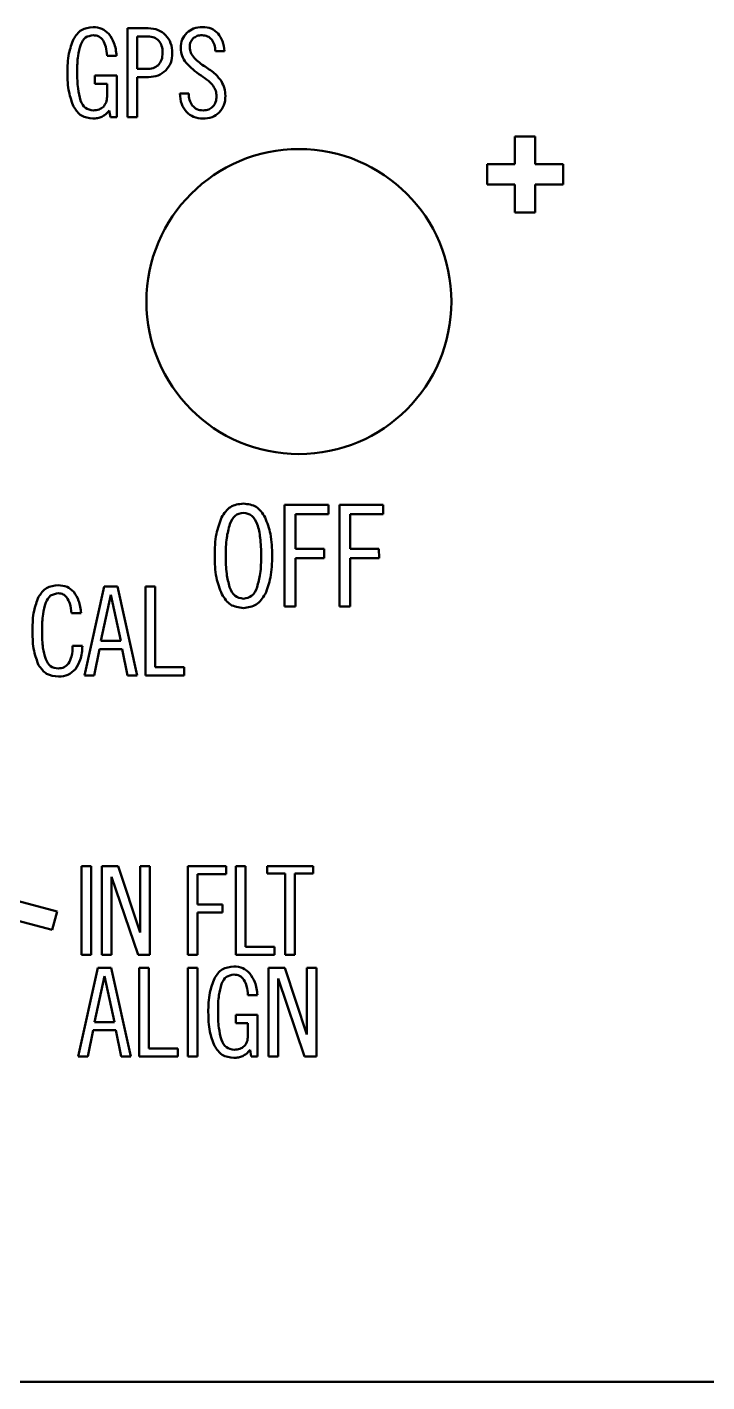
# Model space of a CAD drawing. Header units: millimetres. Extents: x 166 to 310, y 114 to 207.
# Drawn here: x 218.3 to 245.1, y 114.5 to 167.8 of the extents above; entities that cross this region are included whole.
import ezdxf

# ---------------------------------------------------------------- set-up
doc = ezdxf.new("R2010")
doc.units = ezdxf.units.MM
doc.header["$LTSCALE"] = 0.75
doc.layers.add('Visible', color=7, linetype='Continuous', lineweight=50)

msp = doc.modelspace()

# ---------------------------------------------------------------- linework, layer by layer
at = {"layer": 'Visible', "extrusion": (-1e-16, -1, 0)}
for p, q in [((222.289, 164.219), (222.289, 167.719)), ((222.289, 167.719), (223.104, 167.719)), ((222.668, 167.399), (222.668, 166.119)), ((223.094, 167.399), (222.668, 167.399)), ((221.858, 166.642), (221.48, 166.642)), ((226.1, 166.817), (225.746, 166.817)), ((220.307, 166.046), (220.307, 165.988)), ((221.005, 165.857), (221.863, 165.857)), ((221.005, 165.537), (221.005, 165.857)), ((221.863, 165.857), (221.863, 164.219)), ((222.668, 166.119), (223.017, 166.119)), ((223.114, 165.799), (222.668, 165.799)), ((222.668, 165.799), (222.668, 164.219)), ((221.48, 165.537), (221.005, 165.537)), ((221.48, 165.028), (221.48, 165.537)), ((224.345, 165.159), (224.694, 165.159)), ((221.616, 164.219), (221.567, 164.48)), ((221.863, 164.219), (221.616, 164.219)), ((222.668, 164.219), (222.289, 164.219)), ((237.531, 162.369), (237.531, 163.469)), ((237.531, 163.469), (238.331, 163.469)), ((238.331, 163.469), (238.331, 162.369)), ((236.431, 161.569), (236.431, 162.369)), ((236.431, 162.369), (237.531, 162.369)), ((238.331, 162.369), (239.431, 162.369)), ((239.431, 162.369), (239.431, 161.569)), ((237.531, 161.569), (236.431, 161.569)), ((237.531, 160.469), (237.531, 161.569)), ((238.331, 161.569), (238.331, 160.469)), ((239.431, 161.569), (238.331, 161.569)), ((238.331, 160.469), (237.531, 160.469)), ((228.466, 148.969), (230.189, 148.969)), ((228.466, 144.969), (228.466, 148.969)), ((230.189, 148.969), (230.189, 148.603)), ((230.621, 148.969), (232.344, 148.969)), ((230.621, 144.969), (230.621, 148.969)), ((232.344, 148.969), (232.344, 148.603)), ((230.189, 148.603), (228.898, 148.603)), ((228.898, 148.603), (228.898, 147.24)), ((232.344, 148.603), (231.053, 148.603)), ((231.053, 148.603), (231.053, 147.24)), ((228.898, 147.24), (230.023, 147.24)), ((230.023, 147.24), (230.028, 146.874)), ((231.053, 147.24), (232.178, 147.24)), ((232.178, 147.24), (232.184, 146.874)), ((230.028, 146.874), (228.898, 146.874)), ((228.898, 146.874), (228.898, 144.969)), ((232.184, 146.874), (231.053, 146.874)), ((231.053, 146.874), (231.053, 144.969)), ((220.598, 142.263), (221.371, 145.763)), ((221.371, 145.763), (221.894, 145.763)), ((221.894, 145.763), (222.668, 142.262)), ((222.998, 142.262), (222.999, 145.762)), ((222.999, 145.762), (223.377, 145.762)), ((223.377, 145.762), (223.376, 142.582)), ((221.632, 145.428), (221.239, 143.62)), ((222.024, 143.62), (221.632, 145.428)), ((220.459, 144.707), (220.081, 144.707)), ((228.898, 144.969), (228.466, 144.969)), ((231.053, 144.969), (230.621, 144.969)), ((218.548, 143.971), (218.548, 144.058)), ((218.927, 144.058), (218.926, 143.941)), ((220.128, 143.427), (220.511, 143.427)), ((221.239, 143.62), (222.024, 143.62)), ((221.185, 143.3), (220.976, 142.263)), ((222.077, 143.3), (221.185, 143.3)), ((222.285, 142.263), (222.077, 143.3)), ((223.376, 142.582), (224.515, 142.582)), ((224.515, 142.582), (224.515, 142.262)), ((220.976, 142.263), (220.598, 142.263)), ((222.668, 142.262), (222.285, 142.263)), ((224.515, 142.262), (222.998, 142.262)), ((220.475, 134.764), (220.853, 134.764)), ((220.475, 131.264), (220.475, 134.764)), ((220.853, 134.764), (220.853, 131.264)), ((221.279, 131.264), (221.279, 134.764)), ((221.279, 134.764), (221.919, 134.764)), ((222.705, 131.264), (221.657, 134.338)), ((221.657, 134.338), (221.657, 131.264)), ((221.919, 134.764), (222.787, 132.142)), ((222.787, 134.764), (223.165, 134.764)), ((222.787, 132.142), (222.787, 134.764)), ((223.165, 134.764), (223.165, 131.264)), ((224.663, 134.764), (226.171, 134.764)), ((224.663, 131.264), (224.663, 134.764)), ((226.171, 134.445), (225.041, 134.445)), ((225.041, 134.445), (225.041, 133.252)), ((226.171, 134.764), (226.171, 134.445)), ((226.549, 131.264), (226.549, 134.764)), ((226.549, 134.764), (226.927, 134.764)), ((226.927, 134.764), (226.927, 131.584)), ((227.78, 134.764), (229.588, 134.764)), ((227.78, 134.469), (227.78, 134.764)), ((228.493, 134.469), (227.78, 134.469)), ((228.493, 131.264), (228.493, 134.469)), ((229.588, 134.469), (228.871, 134.469)), ((228.871, 134.469), (228.871, 131.264)), ((229.588, 134.764), (229.588, 134.469)), ((217.197, 133.597), (219.521, 132.974)), ((225.041, 133.252), (226.025, 133.252)), ((226.025, 133.252), (226.03, 132.932)), ((219.327, 132.25), (217.003, 132.872)), ((219.521, 132.974), (219.327, 132.25)), ((226.03, 132.932), (225.041, 132.932)), ((225.041, 132.932), (225.041, 131.264)), ((220.853, 131.264), (220.475, 131.264)), ((221.657, 131.264), (221.279, 131.264)), ((223.165, 131.264), (222.705, 131.264)), ((225.041, 131.264), (224.663, 131.264)), ((228.066, 131.264), (226.549, 131.264)), ((226.927, 131.584), (228.066, 131.584)), ((228.066, 131.584), (228.066, 131.264)), ((228.871, 131.264), (228.493, 131.264)), ((220.346, 127.264), (221.117, 130.764)), ((221.117, 130.764), (221.641, 130.764)), ((221.641, 130.764), (222.416, 127.264)), ((222.746, 127.264), (222.746, 130.764)), ((222.746, 130.764), (223.124, 130.764)), ((223.124, 130.764), (223.124, 127.584)), ((224.661, 130.764), (225.039, 130.764)), ((224.661, 127.264), (224.661, 130.764)), ((225.039, 130.764), (225.039, 127.264)), ((227.831, 127.264), (227.831, 130.764)), ((227.831, 130.764), (228.471, 130.764)), ((228.471, 130.764), (229.339, 128.142)), ((229.339, 130.764), (229.717, 130.764)), ((229.339, 128.142), (229.339, 130.764)), ((229.717, 130.764), (229.717, 127.264)), ((221.379, 130.43), (220.986, 128.622)), ((221.771, 128.622), (221.379, 130.43)), ((229.256, 127.264), (228.209, 130.338)), ((228.209, 130.338), (228.209, 127.264)), ((227.4, 129.688), (227.021, 129.688)), ((225.848, 129.092), (225.848, 129.034)), ((220.986, 128.622), (221.771, 128.622)), ((226.546, 128.903), (227.404, 128.903)), ((226.546, 128.583), (226.546, 128.903)), ((227.021, 128.583), (226.546, 128.583)), ((227.021, 128.074), (227.021, 128.583)), ((227.404, 128.903), (227.404, 127.264)), ((220.933, 128.302), (220.724, 127.264)), ((221.825, 128.302), (220.933, 128.302)), ((222.033, 127.264), (221.825, 128.302)), ((223.124, 127.584), (224.263, 127.584)), ((224.263, 127.584), (224.263, 127.264)), ((227.157, 127.264), (227.109, 127.526)), ((220.724, 127.264), (220.346, 127.264)), ((222.416, 127.264), (222.033, 127.264)), ((224.263, 127.264), (222.746, 127.264)), ((225.039, 127.264), (224.661, 127.264)), ((227.404, 127.264), (227.157, 127.264)), ((228.209, 127.264), (227.831, 127.264)), ((229.717, 127.264), (229.256, 127.264)), ((177.031, 114.469), (299.031, 114.469))]:
    msp.add_line(p, q, dxfattribs=at)
at = {"layer": 'Visible', "extrusion": (0, 0, -1)}
msp.add_circle((-229.031, 156.969), 6, dxfattribs=at)
at = {"layer": 'Visible'}
for centre, radius, start, end in [((226.557, 168.08), 2.607, 221.0982, 238.0902), ((226.514, 168.12), 2.239, 224.5088, 238.4899), ((223.636, 163.483), 2.839, 49.7801, 57.0938), ((224.681, 164.703), 1.233, 37.5738, 50.2644), ((224.807, 147.367), 2.718, 6.5012, 18.053), ((221.842, 147.01), 5.704, 359.5875, 6.6975)]:
    msp.add_arc(centre, radius, start, end, dxfattribs=at)
for points, knots in [([(220.161, 167.297), (220.253, 167.434), (220.438, 167.709), (220.767, 167.748), (220.932, 167.767)], [-0.09446313, -0.09446313, -0.09446313, -0.09446313, -0.04741193, 0, 0, 0, 0]), ([(220.932, 167.447), (220.824, 167.43), (220.599, 167.393), (220.499, 167.186), (220.447, 167.079)], [-0.06445223, -0.06445223, -0.06445223, -0.06445223, -0.03348036, 0, 0, 0, 0]), ([(220.932, 167.767), (221.053, 167.756), (221.292, 167.735), (221.47, 167.575), (221.557, 167.496)], [-0.06985798, -0.06985798, -0.06985798, -0.06985798, -0.03442021, 0, 0, 0, 0]), ([(221.325, 167.244), (221.273, 167.303), (221.169, 167.422), (221.011, 167.439), (220.932, 167.447)], [-0.04572738, -0.04572738, -0.04572738, -0.04572738, -0.02299088, 0, 0, 0, 0]), ([(221.557, 167.496), (221.631, 167.382), (221.8, 167.124), (221.837, 166.816), (221.858, 166.642)], [-0.09152748, -0.09152748, -0.09152748, -0.09152748, -0.05148155, 0, 0, 0, 0]), ([(223.521, 167.229), (223.462, 167.278), (223.339, 167.382), (223.178, 167.393), (223.094, 167.399)], [-0.04699547, -0.04699547, -0.04699547, -0.04699547, -0.02460658, 0, 0, 0, 0]), ([(223.104, 167.719), (223.238, 167.71), (223.495, 167.693), (223.693, 167.53), (223.787, 167.452)], [-0.07502793, -0.07502793, -0.07502793, -0.07502793, -0.03579754, 0, 0, 0, 0]), ([(223.787, 167.452), (223.864, 167.352), (224.023, 167.143), (224.04, 166.881), (224.049, 166.744)], [-0.07696682, -0.07696682, -0.07696682, -0.07696682, -0.04004666, 0, 0, 0, 0]), ([(224.384, 166.943), (224.392, 167.06), (224.408, 167.285), (224.55, 167.46), (224.618, 167.544)], [-0.06592894, -0.06592894, -0.06592894, -0.06592894, -0.03173217, 0, 0, 0, 0]), ([(224.618, 167.544), (224.704, 167.609), (224.886, 167.747), (225.115, 167.76), (225.237, 167.767)], [-0.0671165, -0.0671165, -0.0671165, -0.0671165, -0.03554365, 0, 0, 0, 0]), ([(225.222, 167.447), (225.154, 167.443), (225.025, 167.436), (224.919, 167.361), (224.868, 167.326)], [-0.0380691, -0.0380691, -0.0380691, -0.0380691, -0.01808393, 0, 0, 0, 0]), ([(225.6, 167.273), (225.549, 167.323), (225.444, 167.427), (225.297, 167.44), (225.222, 167.447)], [-0.0428181, -0.0428181, -0.0428181, -0.0428181, -0.02177127, 0, 0, 0, 0]), ([(225.237, 167.767), (225.357, 167.758), (225.587, 167.742), (225.763, 167.592), (225.848, 167.52)], [-0.06744469, -0.06744469, -0.06744469, -0.06744469, -0.03247579, 0, 0, 0, 0]), ([(225.848, 167.52), (225.916, 167.421), (226.063, 167.21), (226.087, 166.953), (226.1, 166.817)], [-0.07581333, -0.07581333, -0.07581333, -0.07581333, -0.04029109, 0, 0, 0, 0]), ([(219.924, 165.964), (219.928, 166.222), (219.935, 166.68), (220.092, 167.109), (220.161, 167.297)], [-0.136267, -0.136267, -0.136267, -0.136267, -0.0595652, 0, 0, 0, 0]), ([(220.447, 167.079), (220.407, 166.93), (220.314, 166.593), (220.309, 166.243), (220.307, 166.046)], [-0.1045864, -0.1045864, -0.1045864, -0.1045864, -0.0586407, 0, 0, 0, 0]), ([(221.48, 166.642), (221.472, 166.76), (221.457, 166.971), (221.365, 167.16), (221.325, 167.244)], [-0.06259235, -0.06259235, -0.06259235, -0.06259235, -0.02759435, 0, 0, 0, 0]), ([(223.666, 166.759), (223.662, 166.851), (223.655, 167.021), (223.563, 167.163), (223.521, 167.229)], [-0.05001976, -0.05001976, -0.05001976, -0.05001976, -0.02299088, 0, 0, 0, 0]), ([(224.592, 166.366), (224.531, 166.453), (224.41, 166.627), (224.392, 166.838), (224.384, 166.943)], [-0.06232278, -0.06232278, -0.06232278, -0.06232278, -0.03110105, 0, 0, 0, 0]), ([(224.868, 167.326), (224.829, 167.28), (224.745, 167.182), (224.737, 167.054), (224.733, 166.987)], [-0.03743718, -0.03743718, -0.03743718, -0.03743718, -0.01968526, 0, 0, 0, 0]), ([(224.733, 166.987), (224.741, 166.905), (224.757, 166.741), (224.863, 166.614), (224.917, 166.55)], [-0.04836274, -0.04836274, -0.04836274, -0.04836274, -0.02440487, 0, 0, 0, 0]), ([(225.746, 166.817), (225.74, 166.904), (225.729, 167.069), (225.642, 167.207), (225.6, 167.273)], [-0.04851367, -0.04851367, -0.04851367, -0.04851367, -0.02276975, 0, 0, 0, 0]), ([(223.501, 166.274), (223.549, 166.339), (223.656, 166.482), (223.662, 166.661), (223.666, 166.759)], [-0.05226857, -0.05226857, -0.05226857, -0.05226857, -0.02865652, 0, 0, 0, 0]), ([(224.049, 166.744), (224.04, 166.613), (224.022, 166.359), (223.867, 166.158), (223.792, 166.061)], [-0.07448146, -0.07448146, -0.07448146, -0.07448146, -0.03600867, 0, 0, 0, 0]), ([(220.166, 164.64), (220.096, 164.828), (219.936, 165.253), (219.928, 165.709), (219.924, 165.964)], [-0.1354197, -0.1354197, -0.1354197, -0.1354197, -0.0757448, 0, 0, 0, 0]), ([(220.307, 165.988), (220.308, 165.773), (220.311, 165.398), (220.4, 165.034), (220.438, 164.878)], [-0.1121108, -0.1121108, -0.1121108, -0.1121108, -0.0479173, 0, 0, 0, 0]), ([(223.017, 166.119), (223.114, 166.122), (223.29, 166.129), (223.436, 166.229), (223.501, 166.274)], [-0.05183232, -0.05183232, -0.05183232, -0.05183232, -0.02344978, 0, 0, 0, 0]), ([(223.792, 166.061), (223.696, 165.984), (223.498, 165.826), (223.245, 165.808), (223.114, 165.799)], [-0.07427336, -0.07427336, -0.07427336, -0.07427336, -0.03837379, 0, 0, 0, 0]), ([(225.344, 166.211), (225.486, 166.118), (225.73, 165.959), (225.909, 165.73), (225.983, 165.634)], [-0.08667674, -0.08667674, -0.08667674, -0.08667674, -0.03618828, 0, 0, 0, 0]), ([(225.789, 165.048), (225.784, 165.12), (225.773, 165.267), (225.697, 165.392), (225.659, 165.455)], [-0.04331291, -0.04331291, -0.04331291, -0.04331291, -0.02173374, 0, 0, 0, 0]), ([(225.983, 165.634), (226.029, 165.543), (226.118, 165.362), (226.132, 165.162), (226.139, 165.062)], [-0.05978809, -0.05978809, -0.05978809, -0.05978809, -0.02958355, 0, 0, 0, 0]), ([(220.438, 164.878), (220.491, 164.765), (220.594, 164.548), (220.829, 164.509), (220.942, 164.49)], [-0.06736518, -0.06736518, -0.06736518, -0.06736518, -0.03227328, 0, 0, 0, 0]), ([(221.339, 164.631), (221.38, 164.687), (221.467, 164.805), (221.475, 164.951), (221.48, 165.028)], [-0.04296374, -0.04296374, -0.04296374, -0.04296374, -0.02257443, 0, 0, 0, 0]), ([(224.607, 164.427), (224.534, 164.526), (224.375, 164.743), (224.355, 165.013), (224.345, 165.159)], [-0.07914426, -0.07914426, -0.07914426, -0.07914426, -0.0429162, 0, 0, 0, 0]), ([(224.694, 165.159), (224.699, 165.071), (224.709, 164.902), (224.794, 164.755), (224.835, 164.684)], [-0.05016063, -0.05016063, -0.05016063, -0.05016063, -0.02422884, 0, 0, 0, 0]), ([(225.649, 164.64), (225.69, 164.698), (225.776, 164.82), (225.785, 164.969), (225.789, 165.048)], [-0.04385912, -0.04385912, -0.04385912, -0.04385912, -0.02305341, 0, 0, 0, 0]), ([(226.139, 165.062), (226.131, 164.933), (226.117, 164.69), (225.969, 164.498), (225.899, 164.408)], [-0.07114438, -0.07114438, -0.07114438, -0.07114438, -0.03346056, 0, 0, 0, 0]), ([(220.927, 164.17), (220.765, 164.19), (220.439, 164.229), (220.257, 164.503), (220.166, 164.64)], [-0.09359894, -0.09359894, -0.09359894, -0.09359894, -0.04689111, 0, 0, 0, 0]), ([(221.276, 164.243), (221.222, 164.222), (221.11, 164.178), (220.989, 164.173), (220.927, 164.17)], [-0.03587133, -0.03587133, -0.03587133, -0.03587133, -0.01851052, 0, 0, 0, 0]), ([(220.942, 164.49), (221.021, 164.494), (221.168, 164.501), (221.285, 164.59), (221.339, 164.631)], [-0.04302937, -0.04302937, -0.04302937, -0.04302937, -0.01997596, 0, 0, 0, 0]), ([(221.567, 164.48), (221.521, 164.428), (221.438, 164.332), (221.327, 164.271), (221.276, 164.243)], [-0.03780242, -0.03780242, -0.03780242, -0.03780242, -0.01714972, 0, 0, 0, 0]), ([(225.247, 164.17), (225.122, 164.179), (224.881, 164.197), (224.696, 164.352), (224.607, 164.427)], [-0.07052879, -0.07052879, -0.07052879, -0.07052879, -0.03408571, 0, 0, 0, 0]), ([(224.835, 164.684), (224.891, 164.627), (225.012, 164.508), (225.181, 164.496), (225.271, 164.49)], [-0.04918776, -0.04918776, -0.04918776, -0.04918776, -0.02590768, 0, 0, 0, 0]), ([(225.899, 164.408), (225.808, 164.338), (225.616, 164.192), (225.374, 164.178), (225.247, 164.17)], [-0.07086985, -0.07086985, -0.07086985, -0.07086985, -0.03739248, 0, 0, 0, 0]), ([(225.271, 164.49), (225.346, 164.495), (225.489, 164.504), (225.597, 164.597), (225.649, 164.64)], [-0.04166426, -0.04166426, -0.04166426, -0.04166426, -0.01976757, 0, 0, 0, 0]), ([(225.99, 148.476), (226.092, 148.635), (226.294, 148.951), (226.665, 149), (226.848, 149.024)], [-0.1066855, -0.1066855, -0.1066855, -0.1066855, -0.052648, 0, 0, 0, 0]), ([(226.848, 149.024), (227.029, 149), (227.396, 148.951), (227.598, 148.639), (227.702, 148.481)], [-0.1057557, -0.1057557, -0.1057557, -0.1057557, -0.0538124, 0, 0, 0, 0]), ([(225.718, 146.969), (225.723, 147.259), (225.731, 147.778), (225.911, 148.263), (225.99, 148.476)], [-0.1540946, -0.1540946, -0.1540946, -0.1540946, -0.0676781, 0, 0, 0, 0]), ([(226.311, 148.21), (226.264, 148.031), (226.158, 147.625), (226.153, 147.205), (226.15, 146.969)], [-0.1255487, -0.1255487, -0.1255487, -0.1255487, -0.0704747, 0, 0, 0, 0]), ([(226.848, 148.658), (226.729, 148.635), (226.471, 148.584), (226.367, 148.34), (226.311, 148.21)], [-0.07419985, -0.07419985, -0.07419985, -0.07419985, -0.03977217, 0, 0, 0, 0]), ([(227.391, 148.21), (227.334, 148.34), (227.227, 148.584), (226.968, 148.635), (226.848, 148.658)], [-0.07455378, -0.07455378, -0.07455378, -0.07455378, -0.03455867, 0, 0, 0, 0]), ([(227.702, 148.481), (227.782, 148.265), (227.963, 147.778), (227.973, 147.258), (227.979, 146.969)], [-0.1547411, -0.1547411, -0.1547411, -0.1547411, -0.0860133, 0, 0, 0, 0]), ([(225.995, 145.456), (225.915, 145.672), (225.733, 146.159), (225.724, 146.679), (225.718, 146.969)], [-0.1547411, -0.1547411, -0.1547411, -0.1547411, -0.0860133, 0, 0, 0, 0]), ([(226.15, 146.969), (226.153, 146.731), (226.157, 146.311), (226.26, 145.904), (226.305, 145.728)], [-0.1254633, -0.1254633, -0.1254633, -0.1254633, -0.0544432, 0, 0, 0, 0]), ([(227.386, 145.728), (227.432, 145.906), (227.539, 146.312), (227.544, 146.733), (227.546, 146.969)], [-0.1255487, -0.1255487, -0.1255487, -0.1255487, -0.0704747, 0, 0, 0, 0]), ([(227.979, 146.969), (227.973, 146.681), (227.964, 146.163), (227.786, 145.677), (227.707, 145.462)], [-0.1540591, -0.1540591, -0.1540591, -0.1540591, -0.0684711, 0, 0, 0, 0]), ([(218.787, 145.352), (218.88, 145.486), (219.067, 145.756), (219.393, 145.794), (219.558, 145.812)], [-0.09378867, -0.09378867, -0.09378867, -0.09378867, -0.04711733, 0, 0, 0, 0]), ([(219.558, 145.812), (219.679, 145.802), (219.916, 145.783), (220.092, 145.623), (220.178, 145.545)], [-0.06925043, -0.06925043, -0.06925043, -0.06925043, -0.03371663, 0, 0, 0, 0]), ([(220.178, 145.545), (220.248, 145.434), (220.41, 145.179), (220.441, 144.877), (220.459, 144.707)], [-0.08950681, -0.08950681, -0.08950681, -0.08950681, -0.05046049, 0, 0, 0, 0]), ([(226.305, 145.728), (226.362, 145.597), (226.468, 145.352), (226.727, 145.302), (226.848, 145.279)], [-0.07466692, -0.07466692, -0.07466692, -0.07466692, -0.03482079, 0, 0, 0, 0]), ([(226.848, 145.279), (226.967, 145.303), (227.223, 145.354), (227.329, 145.597), (227.386, 145.728)], [-0.07408637, -0.07408637, -0.07408637, -0.07408637, -0.03992044, 0, 0, 0, 0]), ([(218.548, 144.058), (218.552, 144.309), (218.56, 144.754), (218.717, 145.17), (218.787, 145.352)], [-0.1324755, -0.1324755, -0.1324755, -0.1324755, -0.0579484, 0, 0, 0, 0]), ([(219.068, 145.124), (219.027, 144.973), (218.932, 144.624), (218.929, 144.263), (218.927, 144.058)], [-0.1079531, -0.1079531, -0.1079531, -0.1079531, -0.0611814, 0, 0, 0, 0]), ([(219.577, 145.492), (219.462, 145.476), (219.228, 145.443), (219.122, 145.232), (219.068, 145.124)], [-0.06653817, -0.06653817, -0.06653817, -0.06653817, -0.03382623, 0, 0, 0, 0]), ([(219.901, 145.327), (219.855, 145.375), (219.766, 145.468), (219.638, 145.485), (219.577, 145.492)], [-0.03741454, -0.03741454, -0.03741454, -0.03741454, -0.01804934, 0, 0, 0, 0]), ([(220.081, 144.707), (220.067, 144.837), (220.044, 145.056), (219.942, 145.25), (219.901, 145.327)], [-0.06510321, -0.06510321, -0.06510321, -0.06510321, -0.02618879, 0, 0, 0, 0]), ([(226.848, 144.913), (226.666, 144.937), (226.297, 144.984), (226.096, 145.298), (225.995, 145.456)], [-0.1059301, -0.1059301, -0.1059301, -0.1059301, -0.0534518, 0, 0, 0, 0]), ([(227.707, 145.462), (227.604, 145.302), (227.401, 144.987), (227.03, 144.938), (226.848, 144.913)], [-0.1065982, -0.1065982, -0.1065982, -0.1065982, -0.0523806, 0, 0, 0, 0]), ([(218.79, 142.667), (218.72, 142.85), (218.559, 143.269), (218.552, 143.718), (218.548, 143.971)], [-0.1335418, -0.1335418, -0.1335418, -0.1335418, -0.07502, 0, 0, 0, 0]), ([(218.926, 143.941), (218.928, 143.742), (218.932, 143.39), (219.026, 143.051), (219.067, 142.904)], [-0.1050794, -0.1050794, -0.1050794, -0.1050794, -0.0455919, 0, 0, 0, 0]), ([(219.968, 142.734), (220.012, 142.822), (220.12, 143.039), (220.125, 143.283), (220.128, 143.427)], [-0.07190853, -0.07190853, -0.07190853, -0.07190853, -0.04253275, 0, 0, 0, 0]), ([(220.511, 143.427), (220.501, 143.238), (220.483, 142.907), (220.309, 142.626), (220.235, 142.506)], [-0.09752098, -0.09752098, -0.09752098, -0.09752098, -0.04190428, 0, 0, 0, 0]), ([(219.067, 142.904), (219.12, 142.796), (219.223, 142.587), (219.454, 142.552), (219.566, 142.535)], [-0.06570188, -0.06570188, -0.06570188, -0.06570188, -0.03201488, 0, 0, 0, 0]), ([(219.575, 142.215), (219.407, 142.232), (219.077, 142.266), (218.884, 142.535), (218.79, 142.667)], [-0.09457237, -0.09457237, -0.09457237, -0.09457237, -0.04621833, 0, 0, 0, 0]), ([(219.566, 142.535), (219.644, 142.544), (219.803, 142.561), (219.913, 142.676), (219.968, 142.734)], [-0.04619324, -0.04619324, -0.04619324, -0.04619324, -0.02322889, 0, 0, 0, 0]), ([(220.235, 142.506), (220.142, 142.421), (219.956, 142.25), (219.703, 142.227), (219.575, 142.215)], [-0.0738666, -0.0738666, -0.0738666, -0.0738666, -0.03731507, 0, 0, 0, 0]), ([(225.703, 130.343), (225.795, 130.48), (225.979, 130.755), (226.308, 130.794), (226.474, 130.813)], [-0.09446315, -0.09446315, -0.09446315, -0.09446315, -0.04741194, 0, 0, 0, 0]), ([(226.474, 130.813), (226.595, 130.802), (226.834, 130.781), (227.011, 130.621), (227.099, 130.541)], [-0.06985794, -0.06985794, -0.06985794, -0.06985794, -0.03442019, 0, 0, 0, 0]), ([(225.465, 129.01), (225.469, 129.268), (225.476, 129.726), (225.634, 130.155), (225.703, 130.343)], [-0.136267, -0.136267, -0.136267, -0.136267, -0.0595652, 0, 0, 0, 0]), ([(225.989, 130.125), (225.948, 129.976), (225.855, 129.639), (225.851, 129.289), (225.848, 129.092)], [-0.1045864, -0.1045864, -0.1045864, -0.1045864, -0.0586407, 0, 0, 0, 0]), ([(226.474, 130.493), (226.365, 130.475), (226.14, 130.439), (226.041, 130.232), (225.989, 130.125)], [-0.06445222, -0.06445222, -0.06445222, -0.06445222, -0.03348036, 0, 0, 0, 0]), ([(226.866, 130.289), (226.815, 130.349), (226.71, 130.468), (226.553, 130.485), (226.474, 130.493)], [-0.04572735, -0.04572735, -0.04572735, -0.04572735, -0.02299088, 0, 0, 0, 0]), ([(227.021, 129.688), (227.013, 129.806), (226.999, 130.017), (226.907, 130.206), (226.866, 130.289)], [-0.06259235, -0.06259235, -0.06259235, -0.06259235, -0.02759435, 0, 0, 0, 0]), ([(227.099, 130.541), (227.173, 130.428), (227.342, 130.17), (227.379, 129.862), (227.4, 129.688)], [-0.09152747, -0.09152747, -0.09152747, -0.09152747, -0.05148156, 0, 0, 0, 0]), ([(225.708, 127.686), (225.637, 127.874), (225.477, 128.299), (225.47, 128.755), (225.465, 129.01)], [-0.1354197, -0.1354197, -0.1354197, -0.1354197, -0.0757448, 0, 0, 0, 0]), ([(225.848, 129.034), (225.85, 128.819), (225.852, 128.444), (225.941, 128.079), (225.979, 127.924)], [-0.1121108, -0.1121108, -0.1121108, -0.1121108, -0.0479173, 0, 0, 0, 0]), ([(225.979, 127.924), (226.033, 127.811), (226.135, 127.594), (226.371, 127.555), (226.483, 127.536)], [-0.06736518, -0.06736518, -0.06736518, -0.06736518, -0.0322733, 0, 0, 0, 0]), ([(226.881, 127.677), (226.922, 127.733), (227.008, 127.851), (227.017, 127.997), (227.021, 128.074)], [-0.04296371, -0.04296371, -0.04296371, -0.04296371, -0.02257443, 0, 0, 0, 0]), ([(226.469, 127.216), (226.306, 127.236), (225.98, 127.275), (225.799, 127.549), (225.708, 127.686)], [-0.0935989, -0.0935989, -0.0935989, -0.0935989, -0.04689109, 0, 0, 0, 0]), ([(226.483, 127.536), (226.562, 127.54), (226.709, 127.547), (226.826, 127.636), (226.881, 127.677)], [-0.04302936, -0.04302936, -0.04302936, -0.04302936, -0.01997601, 0, 0, 0, 0]), ([(227.109, 127.526), (227.063, 127.474), (226.979, 127.378), (226.868, 127.317), (226.818, 127.289)], [-0.03780241, -0.03780241, -0.03780241, -0.03780241, -0.01714973, 0, 0, 0, 0]), ([(226.818, 127.289), (226.764, 127.267), (226.651, 127.224), (226.531, 127.219), (226.469, 127.216)], [-0.03587135, -0.03587135, -0.03587135, -0.03587135, -0.01851053, 0, 0, 0, 0])]:
    msp.add_open_spline(points, degree=3, knots=knots, dxfattribs=at)

doc.saveas('drawing.dxf')
